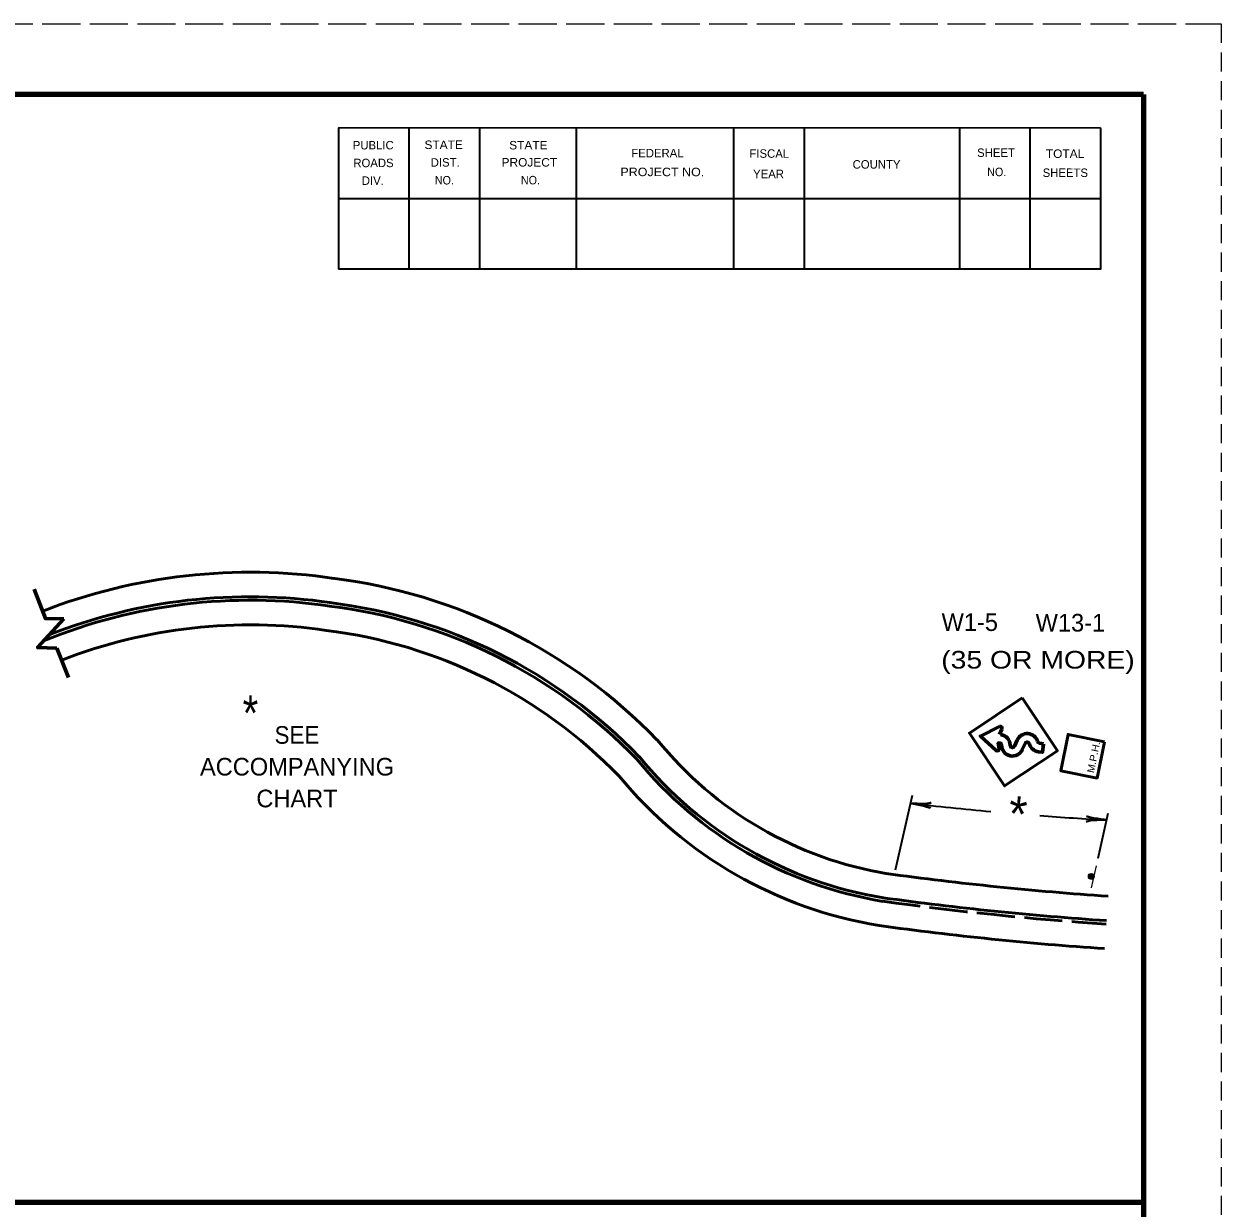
# Model space of a CAD drawing. Extents: x 464 to 1144, y -279 to 161.
# Drawn here: x 974 to 1143.6, y -7.1 to 160.7 of the extents above; entities that cross this region are included whole.
import ezdxf
from ezdxf.enums import TextEntityAlignment as Align

# ---------------------------------------------------------------- set-up
doc = ezdxf.new("R2010")
doc.units = 0
doc.header["$LTSCALE"] = 0.9
doc.linetypes.add('LONG_DASHED', pattern=[7.5, 6, -1.5])
doc.linetypes.add('MEDIUM_DASHED', pattern=[4.5, 3, -1.5])
for name, color, linetype, lineweight in [('1', 7, 'Continuous', 53), ('4', 7, 'Continuous', 25), ('61', 7, 'Continuous', 35)]:
    doc.layers.add(name, color=color, linetype=linetype, lineweight=lineweight)

msp = doc.modelspace()

# ---------------------------------------------------------------- hatches: boundary and pattern name
at = {"layer": '4'}
msp.add_hatch(color=256, dxfattribs=at).paths.add_polyline_path([(1125.3317, 40.3176, 1), (1125.1445, 39.5193, 1)])

# ---------------------------------------------------------------- linework, layer by layer
at = {"layer": '1', "linetype": 'MEDIUM_DASHED', "lineweight": 13}
msp.add_line((1143.6214, 160.6914), (1143.6014, -279.3286), dxfattribs=at)
at = {"layer": '1', "lineweight": 60}
for p, q in [((978.685, 72.243), (980.3053, 68.0721)), ((1112.5623, 60.7871), (1112.2144, 60.0282)), ((1114.3648, 58.3717), (1114.7439, 59.2356)), ((1115.8509, 58.7308), (1115.4647, 57.8762)), ((1117.899, 58.7771), (1118.4681, 58.699))]:
    msp.add_line(p, q, dxfattribs=at)
at = {"layer": '1', "lineweight": 35}
for p, q in [((1097.4827, 40.8575), (1099.904, 51.4388)), ((1126.1895, 42.5035), (1127.6478, 48.8765))]:
    msp.add_line(p, q, dxfattribs=at)
at = {"layer": '1', "lineweight": 60}
for points in [[(975.4367, 80.6052), (977.0568, 76.4342), (979.6691, 76.419)], [(979.6691, 76.419), (975.9327, 72.323), (978.685, 72.243)], [(1111.7441, 57.7654), (1109.5351, 59.7912), (1112.2083, 61.1466)], [(1112.2481, 58.8053), (1112.0503, 58.8324), (1112.1807, 58.0079)], [(1118.4681, 58.699), (1118.3039, 57.5033), (1117.7335, 57.5816)]]:
    msp.add_lwpolyline(points, dxfattribs=at)
at = {"layer": '1'}
for points in [[(1115.4478, 65.201), (1120.4396, 57.7122), (1112.9508, 52.7204), (1107.959, 60.2092)], [(1127.0879, 58.9913), (1126.058, 53.8432), (1120.91, 54.8732), (1121.9399, 60.0212)]]:
    msp.add_lwpolyline(points, close=True, dxfattribs=at)
for centre, radius, start, end in [((1006.0395, 1.8845), 81.1247, 81.57252, 111.22948), ((1008.3547, 5.7314), 77.0015, 44.05398, 82.99476), ((1006.0395, 1.8845), 77.1537, 81.57252, 112.25946), ((1006.0395, 1.8845), 77.6501, 81.57252, 111.49773), ((1008.3547, 5.7314), 73.0305, 44.05398, 82.99476), ((1008.3547, 5.7314), 73.5269, 44.05398, 82.99476), ((1006.0395, 1.8845), 73.6791, 81.57252, 111.22948), ((1008.3547, 5.7314), 69.5559, 44.05398, 82.99476), ((1104.905, 92.5329), 52.9312, 218.95034, 260.71258), ((1104.905, 92.5329), 56.9022, 219.26451, 260.71258), ((1104.905, 92.5329), 56.4059, 219.22241, 260.71258), ((1104.905, 92.5329), 60.3769, 219.5398, 260.71258), ((1157.9795, 488.984), 452.8971, 262.15692, 266.15711), ((1157.9795, 488.984), 456.3718, 262.15692, 266.15711), ((1157.9795, 488.984), 460.3428, 262.15692, 266.15711)]:
    msp.add_arc(centre, radius, start, end, dxfattribs=at)
at = {"layer": '1', "lineweight": 60}
for centre, radius, start, end in [((1112.3181, 60.9), 0.2666, 335.46736, 114.08493), ((1112.2026, 58.4834), 1.5361, 0.82547, 82.39269), ((1116.1509, 58.6068), 1.5376, 15.78444, 155.97323), ((1111.9154, 57.968), 0.2666, 230.27808, 8.89564), ((1112.2021, 58.4833), 0.3242, 0.07689, 82.26795), ((1114.0638, 58.4994), 1.5376, 180.583, 335.9508), ((1114.0662, 58.5071), 0.3276, 180.2747, 335.73877), ((1116.1508, 58.5986), 0.3255, 15.66843, 155.68386), ((1117.9421, 59.1013), 1.535, 195.67996, 262.18302), ((1117.9504, 59.1074), 0.3303, 194.43789, 260.90807)]:
    msp.add_arc(centre, radius, start, end, dxfattribs=at)
at = {"layer": '1', "lineweight": 35}
for start, end in [(263.33801, 264.78601), (265.66259, 266.86654)]:
    msp.add_arc((1152.1809, 500.1217), 452.8971, start, end, dxfattribs=at)
at = {"layer": '1', "linetype": 'LONG_DASHED'}
msp.add_arc((1157.9795, 488.984), 456.8681, 262.15692, 266.15711, dxfattribs=at)
at = {"layer": '1', "lineweight": 40}
for centre, major_axis, ratio, start_param, end_param in [((1100.7279, 49.9425), (-1.7242, 0.3782), 0.07063, 3.14071475, 5.41810995), ((1100.7554, 50.4305), (-1.7918, 0.0521), 0.122415, 0.89635335, 3.14159265), ((1126.32, 47.6855), (1.7916, 0.0583), 0.122415, 0.89635335, 3.14159265), ((1126.3174, 48.1742), (1.7442, -0.2714), 0.07063, 3.14071475, 5.41810995)]:
    msp.add_ellipse(centre, major_axis=major_axis, ratio=ratio, start_param=start_param, end_param=end_param, dxfattribs=at)
at = {"layer": '4'}
msp.add_line((1125.2622, 38.2694), (1125.9929, 41.3848), dxfattribs=at)
msp.add_circle((1125.2381, 39.9184), 0.41, dxfattribs=at)
at = {"layer": '61', "linetype": 'LONG_DASHED', "lineweight": 13}
msp.add_line((463.6014, 160.6914), (1143.6214, 160.6914), dxfattribs=at)
at = {"layer": '61', "lineweight": 158}
for p, q in [((1132.6414, 150.6914), (1132.6614, -269.3486)), ((1132.6414, -6.3086), (493.6014, -6.3086))]:
    msp.add_line(p, q, dxfattribs=at)
at = {"layer": '61'}
for p, q in [((1028.5614, 145.9314), (1028.5614, 125.9314)), ((1038.5614, 145.9314), (1038.5614, 125.9314)), ((1052.2414, 145.9314), (1052.2414, 125.9314)), ((1074.5614, 145.9314), (1074.5614, 125.9314)), ((1084.5614, 145.9314), (1084.5614, 125.9314)), ((1106.5414, 145.9514), (1106.5414, 125.9514)), ((1116.5414, 145.9514), (1116.5414, 125.9514)), ((1126.5614, 135.9114), (1018.5414, 135.9314))]:
    msp.add_line(p, q, dxfattribs=at)
at = {"layer": '61', "lineweight": 158}
msp.add_lwpolyline([(1132.6414, 150.6914), (493.6014, 150.6914), (493.6014, -269.3286)], dxfattribs=at)
at = {"layer": '61'}
for points in [[(1126.5414, 145.9514), (1018.5614, 145.9314), (1018.5614, 125.9314)], [(1126.5414, 145.9514), (1126.5414, 125.9514), (1018.5614, 125.9314)]]:
    msp.add_lwpolyline(points, dxfattribs=at)

# ---------------------------------------------------------------- texts
at = {"layer": '1'}
for s, p in [('W1-5', (1108.02, 74.6854)), ('W13-1', (1122.2762, 74.6027)), ('ACCOMPANYING', (1012.6995, 54.2011)), ('CHART', (1012.6994, 49.7011))]:
    msp.add_text(s, height=2.5, dxfattribs=at).set_placement(p, align=Align.CENTER)
for s, width, p in [('(35 OR MORE)', 1.2, (1117.6833, 69.3552)), ('SEE', 0.95, (1012.6994, 58.7011))]:
    msp.add_text(s, height=2.5, dxfattribs=dict(at, width=width)).set_placement(p, align=Align.CENTER)
at = {"layer": '1', "width": 0.85}
msp.add_text('*', height=5, dxfattribs=at).set_placement((1004.9977, 60.5622))
at = {"layer": '1', "width": 1.1}
msp.add_text('M.P.H.', height=1, rotation=78.499, dxfattribs=at).set_placement((1125.6007, 54.497))
at = {"layer": '1'}
msp.add_text('*', height=5, rotation=355.102, dxfattribs=at).set_placement((1113.3003, 46.3874))
at = {"layer": '61'}
for s, rotation, width, p in [('STATE', 0.059, 1.05, (1030.7614, 142.9714)), ('STATE', 0.059, 1.05, (1042.7614, 142.9114)), ('TOTAL', 359.926, 1.05, (1118.8014, 141.7114)), ('PROJECT', 359.908, 1.05, (1041.6814, 140.4914)), ('NO.', 359.852, 0.95, (1032.2214, 137.9514)), ('NO.', 0.225, 0.95, (1044.4214, 137.9514)), ('PROJECT NO.', 359.922, 1.1, (1058.5214, 139.1314)), ('NO.', 359.852, 0.95, (1110.4814, 139.1314))]:
    msp.add_text(s, height=1.201, rotation=rotation, dxfattribs=dict(at, width=width)).set_placement(p)
for s, rotation, p in [('PUBLIC', 0.033, (1020.6014, 142.9114)), ('FEDERAL', 0.007, (1060.0614, 141.7914)), ('FISCAL', 359.942, (1076.8014, 141.7314)), ('SHEET', 0.059, (1109.0614, 141.8514)), ('ROADS', 0.124, (1020.6814, 140.3914)), ('DIST.', 0.056, (1031.6414, 140.4714)), ('COUNTY', 0.069, (1091.4214, 140.1914)), ('DIV.', 359.932, (1021.8814, 137.8914)), ('YEAR', 0.105, (1077.3214, 138.8314)), ('SHEETS', 359.959, (1118.3414, 139.0114))]:
    msp.add_text(s, height=1.201, rotation=rotation, dxfattribs=at).set_placement(p)

doc.saveas('drawing.dxf')
